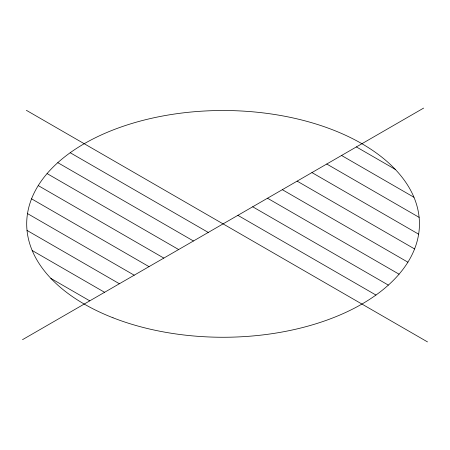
<?xml version="1.0" encoding="UTF-8"?>
<svg xmlns="http://www.w3.org/2000/svg" width="450" height="450" viewBox="0 0 450 450"><rect width="100%" height="100%" fill="white"/><g stroke="black" fill="none" stroke-linecap="round" stroke-linejoin="round"><path stroke-width="0.67" d="M22.5 339.683L423.641 108.09M356.372 146.925L395.257 169.374M341.561 155.475L413.961 197.274M326.751 164.025L419.119 217.356M311.94 172.581L418.635 234.18M297.129 181.131L414.591 248.946M282.319 189.681L407.902 262.187M267.508 198.231L399.06 274.185M252.692 206.786L388.356 285.109M237.881 215.336L375.947 295.048M26.359 110.312L427.5 341.91M70.194 152.724L208.26 232.436M57.786 162.664L193.449 240.986M47.081 173.588L178.639 249.542M38.239 185.586L163.828 258.092M31.551 198.827L149.012 266.642M27.506 213.593L134.201 275.192M27.023 230.417L119.391 283.748M32.181 250.498L104.58 292.298M50.884 278.398L89.769 300.848M113.001 317.779A196.374 113.377 0 0 0 418.944 231.975A196.374 113.377 0 0 0 137.267 121.905A196.374 113.377 0 0 0 113.001 317.779"/></g></svg>
